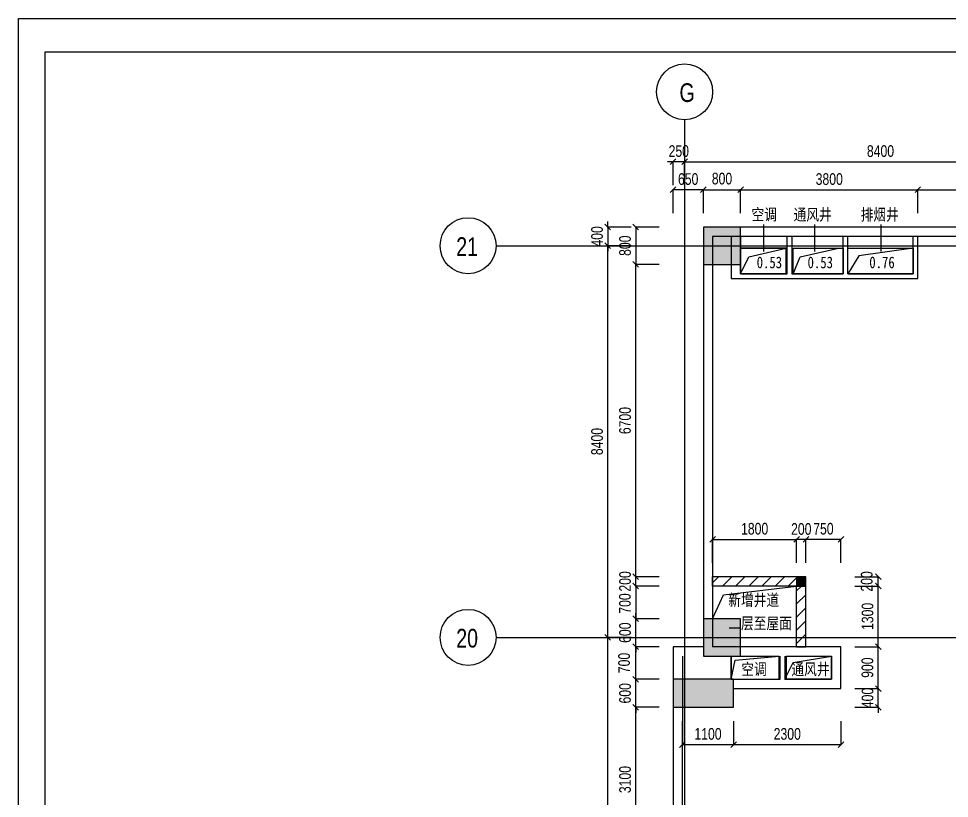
# Model space of a CAD drawing. Extents: x 30918 to 70834, y 132794 to 161021.
# Drawn here: x 30918 to 50876, y 144296 to 161021 of the extents above; entities that cross this region are included whole.
import ezdxf

# ---------------------------------------------------------------- set-up
doc = ezdxf.new("R2010")
doc.units = 0
doc.header["$LTSCALE"] = 1000
doc.linetypes.add('A-商业-管井$0$3yDASH', pattern=[4.25, 3, -1.25])
doc.linetypes.add('CENTER', pattern=[2, 1.25, -0.25, 0.25, -0.25])
doc.layers.get('Defpoints').update_dxf_attribs({"color": 212})
doc.layers.add('0-土建-Defpoints', color=212, linetype='Continuous', plot=False)
for name, color, linetype in [('0-土建-墙体', 7, 'Continuous'), ('0-土建-柱', 42, 'Continuous'), ('0-土建-柱填充', 251, 'Continuous'), ('0-土建-留洞', 2, 'Continuous'), ('0-土建-管井', 175, 'Continuous'), ('0-非租赁范围一', 251, 'Continuous'), ('DIM', 3, 'Continuous'), ('DIM TEXT', 7, 'Continuous'), ('J-COLUMN-砼柱', 200, 'Continuous'), ('J-WALL墙', 200, 'Continuous'), ('PUB_HATCH', 8, 'Continuous'), ('新增油烟管井2014-08-06', 2, 'Continuous'), ('轴线', 10, 'CENTER')]:
    doc.layers.add(name, color=color, linetype=linetype)
doc.styles.get("Standard").update_dxf_attribs({"font": 'arial.ttf', "width": 0.75})
doc.styles.add('黑体', font='simhei.ttf', dxfattribs={"width": 0.8})
doc.dimstyles.new('DIM-200MM', dxfattribs={"dimtxt": 250, "dimasz": 120, "dimexe": 10, "dimexo": 100, "dimgap": 100, "dimtad": 1, "dimdec": 0, "dimrnd": 5, "dimzin": 1, "dimdsep": 46, "dimtxsty": 'Standard', "dimblk": 'OBLIQUE', "dimcen": 0.5, "dimdle": 1, "dimclrd": 256, "dimclre": 256, "dimclrt": 7, "dimaunit": 1, "dimadec": 0, "dimazin": 0, "dimtfac": 1, "dimtdec": 0, "dimtix": 1, "dimtmove": 2, "dimatfit": 3, "dimfxl": 500, "dimfxlon": 1, "dimtolj": 1, "dimtzin": 1, "dimarcsym": 0})
pattern_1 = [(45, (0, 143.25), (-141.0678, 141.0678), [])]

# ---------------------------------------------------------------- blocks, each defined once
blk = doc.blocks.new('_FZH')
blk.add_lwpolyline([(-0.5, -0.5), (0.5, -0.5), (0.5, 0.5), (-0.5, 0.5)], close=True)
at = {"layer": 'PUB_HATCH'}
blk.add_solid([(-0.5, -0.5), (0.5, -0.5), (-0.5, 0.5), (0.5, 0.5)], dxfattribs=at)
blk = doc.blocks.new('_Oblique')
at = {"color": 0, "linetype": 'ByBlock', "lineweight": -2}
blk.add_line((-0.5, -0.5), (0.5, 0.5), dxfattribs=at)
blk = doc.blocks.new('*D96')
at = {"layer": 'Defpoints', "color": 0, "transparency": 16777216}
for p in [(44150, 146250), (44950, 146250), (44950, 143150)]:
    blk.add_point(p, dxfattribs=at)
at = {"layer": 'DIM', "lineweight": -2, "transparency": 16777216}
for p, q in [((44650, 146250), (44140, 146250)), ((44150, 143149), (44150, 146251)), ((44650, 143150), (44140, 143150))]:
    blk.add_line(p, q, dxfattribs=at)
at = {"layer": 'DIM', "lineweight": -2, "transparency": 16777216, "xscale": 120, "yscale": 120, "zscale": 120}
for p, rotation in [((44150, 146250), 90), ((44150, 143150), 270)]:
    blk.add_blockref('_Oblique', p, dxfattribs=dict(at, rotation=rotation))
at = {"layer": 'DIM', "color": 7, "transparency": 16777216, "insert": (43922, 144700), "char_height": 250, "attachment_point": 5, "rotation": 90}
blk.add_mtext('\\A1;3100', dxfattribs=at)
blk = doc.blocks.new('*D97')
at = {"layer": 'Defpoints', "color": 0, "transparency": 16777216}
for p in [(44150, 146850), (44950, 146850), (44950, 146250)]:
    blk.add_point(p, dxfattribs=at)
at = {"layer": 'DIM', "lineweight": -2, "transparency": 16777216}
for p, q in [((44150, 146850), (44150, 146970)), ((44650, 146850), (44140, 146850)), ((44150, 146250), (44150, 146850)), ((44650, 146250), (44140, 146250)), ((44150, 146250), (44150, 146130))]:
    blk.add_line(p, q, dxfattribs=at)
at = {"layer": 'DIM', "lineweight": -2, "transparency": 16777216, "xscale": 120, "yscale": 120, "zscale": 120}
for p, rotation in [((44150, 146850), 270), ((44150, 146250), 90)]:
    blk.add_blockref('_Oblique', p, dxfattribs=dict(at, rotation=rotation))
at = {"layer": 'DIM', "color": 7, "transparency": 16777216, "insert": (43922, 146550), "char_height": 250, "attachment_point": 5, "rotation": 90}
blk.add_mtext('\\A1;600', dxfattribs=at)
blk = doc.blocks.new('*D98')
at = {"layer": 'Defpoints', "color": 0, "transparency": 16777216}
for p in [(44150, 147550), (44950, 147550), (44950, 146850)]:
    blk.add_point(p, dxfattribs=at)
at = {"layer": 'DIM', "lineweight": -2, "transparency": 16777216}
for p, q in [((44650, 147550), (44140, 147550)), ((44150, 146849), (44150, 147551)), ((44650, 146850), (44140, 146850))]:
    blk.add_line(p, q, dxfattribs=at)
at = {"layer": 'DIM', "lineweight": -2, "transparency": 16777216, "xscale": 120, "yscale": 120, "zscale": 120}
for p, rotation in [((44150, 147550), 90), ((44150, 146850), 270)]:
    blk.add_blockref('_Oblique', p, dxfattribs=dict(at, rotation=rotation))
at = {"layer": 'DIM', "color": 7, "transparency": 16777216, "insert": (43902, 147200), "char_height": 250, "attachment_point": 5, "rotation": 90}
blk.add_mtext('\\A1;700', dxfattribs=at)
blk = doc.blocks.new('*D99')
at = {"layer": 'Defpoints', "color": 0, "transparency": 16777216}
for p in [(44150, 148150), (45600, 148150), (45600, 147550)]:
    blk.add_point(p, dxfattribs=at)
at = {"layer": 'DIM', "lineweight": -2, "transparency": 16777216}
for p, q in [((44650, 148150), (44140, 148150)), ((44150, 148150), (44150, 148270)), ((44150, 147550), (44150, 148150)), ((44650, 147550), (44140, 147550)), ((44150, 147550), (44150, 147430))]:
    blk.add_line(p, q, dxfattribs=at)
at = {"layer": 'DIM', "lineweight": -2, "transparency": 16777216, "xscale": 120, "yscale": 120, "zscale": 120}
for p, rotation in [((44150, 148150), 270), ((44150, 147550), 90)]:
    blk.add_blockref('_Oblique', p, dxfattribs=dict(at, rotation=rotation))
at = {"layer": 'DIM', "color": 7, "transparency": 16777216, "insert": (43922, 147850), "char_height": 250, "attachment_point": 5, "rotation": 90}
blk.add_mtext('\\A1;600', dxfattribs=at)
blk = doc.blocks.new('*D100')
at = {"layer": 'Defpoints', "color": 0, "transparency": 16777216}
for p in [(45800, 148850), (44150, 148150), (45800, 148150)]:
    blk.add_point(p, dxfattribs=at)
at = {"layer": 'DIM', "lineweight": -2, "transparency": 16777216}
for p, q in [((44650, 148850), (44140, 148850)), ((44150, 148851), (44150, 148149)), ((44650, 148150), (44140, 148150))]:
    blk.add_line(p, q, dxfattribs=at)
at = {"layer": 'DIM', "lineweight": -2, "transparency": 16777216, "xscale": 120, "yscale": 120, "zscale": 120}
for p, rotation in [((44150, 148850), 90), ((44150, 148150), 270)]:
    blk.add_blockref('_Oblique', p, dxfattribs=dict(at, rotation=rotation))
at = {"layer": 'DIM', "color": 7, "transparency": 16777216, "insert": (43919, 148476), "char_height": 250, "attachment_point": 5, "rotation": 90}
blk.add_mtext('\\A1;700', dxfattribs=at)
blk = doc.blocks.new('*D101')
at = {"layer": 'Defpoints', "color": 0, "transparency": 16777216}
for p in [(44150, 149050), (45800, 149050), (45800, 148850)]:
    blk.add_point(p, dxfattribs=at)
at = {"layer": 'DIM', "lineweight": -2, "transparency": 16777216}
for p, q in [((44150, 149050), (44150, 149170)), ((44650, 149050), (44140, 149050)), ((44150, 148850), (44150, 149050)), ((44650, 148850), (44140, 148850)), ((44150, 148850), (44150, 148730))]:
    blk.add_line(p, q, dxfattribs=at)
at = {"layer": 'DIM', "lineweight": -2, "transparency": 16777216, "xscale": 120, "yscale": 120, "zscale": 120}
for p, rotation in [((44150, 149050), 270), ((44150, 148850), 90)]:
    blk.add_blockref('_Oblique', p, dxfattribs=dict(at, rotation=rotation))
at = {"layer": 'DIM', "color": 7, "transparency": 16777216, "insert": (43922, 148950), "char_height": 250, "attachment_point": 5, "rotation": 90}
blk.add_mtext('\\A1;200', dxfattribs=at)
blk = doc.blocks.new('*D102')
at = {"layer": 'Defpoints', "color": 0, "transparency": 16777216}
for p in [(44150, 155750), (45800, 155750), (45800, 149050)]:
    blk.add_point(p, dxfattribs=at)
at = {"layer": 'DIM', "lineweight": -2, "transparency": 16777216}
for p, q in [((44650, 155750), (44140, 155750)), ((44150, 149049), (44150, 155751)), ((44650, 149050), (44140, 149050))]:
    blk.add_line(p, q, dxfattribs=at)
at = {"layer": 'DIM', "lineweight": -2, "transparency": 16777216, "xscale": 120, "yscale": 120, "zscale": 120}
for p, rotation in [((44150, 155750), 90), ((44150, 149050), 270)]:
    blk.add_blockref('_Oblique', p, dxfattribs=dict(at, rotation=rotation))
at = {"layer": 'DIM', "color": 7, "transparency": 16777216, "insert": (43922, 152400), "char_height": 250, "attachment_point": 5, "rotation": 90}
blk.add_mtext('\\A1;6700', dxfattribs=at)
blk = doc.blocks.new('*D103')
at = {"layer": 'Defpoints', "color": 0, "transparency": 16777216}
for p in [(45600, 156550), (44150, 155750), (45600, 155750)]:
    blk.add_point(p, dxfattribs=at)
at = {"layer": 'DIM', "lineweight": -2, "transparency": 16777216}
for p, q in [((44650, 156550), (44140, 156550)), ((44150, 156551), (44150, 155749)), ((44650, 155750), (44140, 155750))]:
    blk.add_line(p, q, dxfattribs=at)
at = {"layer": 'DIM', "lineweight": -2, "transparency": 16777216, "xscale": 120, "yscale": 120, "zscale": 120}
for p, rotation in [((44150, 156550), 90), ((44150, 155750), 270)]:
    blk.add_blockref('_Oblique', p, dxfattribs=dict(at, rotation=rotation))
at = {"layer": 'DIM', "color": 7, "transparency": 16777216, "insert": (43922, 156150), "char_height": 250, "attachment_point": 5, "rotation": 90}
blk.add_mtext('\\A1;800', dxfattribs=at)
blk = doc.blocks.new('*D104')
at = {"layer": 'Defpoints', "color": 0, "transparency": 16777216}
for p in [(46400, 157350), (45600, 153579), (46400, 153579)]:
    blk.add_point(p, dxfattribs=at)
at = {"layer": 'DIM', "lineweight": -2, "transparency": 16777216}
for p, q in [((45599, 157350), (46401, 157350)), ((45600, 156850), (45600, 157360)), ((46400, 156850), (46400, 157360))]:
    blk.add_line(p, q, dxfattribs=at)
at = {"layer": 'DIM', "lineweight": -2, "transparency": 16777216, "xscale": 120, "yscale": 120, "zscale": 120, "rotation": 180}
blk.add_blockref('_Oblique', (45600, 157350), dxfattribs=at)
at = {"layer": 'DIM', "lineweight": -2, "transparency": 16777216, "xscale": 120, "yscale": 120, "zscale": 120}
blk.add_blockref('_Oblique', (46400, 157350), dxfattribs=at)
at = {"layer": 'DIM', "color": 7, "transparency": 16777216, "insert": (46000, 157588), "char_height": 250, "attachment_point": 5}
blk.add_mtext('\\A1;800', dxfattribs=at)
blk = doc.blocks.new('*D105')
at = {"layer": 'Defpoints', "color": 0, "transparency": 16777216}
for p in [(44950, 157350), (44950, 144579), (45600, 144579)]:
    blk.add_point(p, dxfattribs=at)
at = {"layer": 'DIM', "lineweight": -2, "transparency": 16777216}
for p, q in [((45601, 157350), (44949, 157350)), ((44950, 156850), (44950, 157360)), ((45600, 156850), (45600, 157360))]:
    blk.add_line(p, q, dxfattribs=at)
at = {"layer": 'DIM', "lineweight": -2, "transparency": 16777216, "xscale": 120, "yscale": 120, "zscale": 120}
for p, rotation in [((44950, 157350), 179.9999999999769), ((45600, 157350), 359.9999999999769)]:
    blk.add_blockref('_Oblique', p, dxfattribs=dict(at, rotation=rotation))
at = {"layer": 'DIM', "color": 7, "transparency": 16777216, "insert": (45275, 157578), "char_height": 250, "attachment_point": 5}
blk.add_mtext('\\A1;650', dxfattribs=at)
blk = doc.blocks.new('*D106')
at = {"layer": 'Defpoints', "color": 0, "transparency": 16777216}
for p in [(50200, 157350), (46400, 153564), (50200, 153564)]:
    blk.add_point(p, dxfattribs=at)
at = {"layer": 'DIM', "lineweight": -2, "transparency": 16777216}
for p, q in [((46399, 157350), (50201, 157350)), ((46400, 156850), (46400, 157360)), ((50200, 156850), (50200, 157360))]:
    blk.add_line(p, q, dxfattribs=at)
at = {"layer": 'DIM', "lineweight": -2, "transparency": 16777216, "xscale": 120, "yscale": 120, "zscale": 120, "rotation": 180}
blk.add_blockref('_Oblique', (46400, 157350), dxfattribs=at)
at = {"layer": 'DIM', "lineweight": -2, "transparency": 16777216, "xscale": 120, "yscale": 120, "zscale": 120}
blk.add_blockref('_Oblique', (50200, 157350), dxfattribs=at)
at = {"layer": 'DIM', "color": 7, "transparency": 16777216, "insert": (48300, 157578), "char_height": 250, "attachment_point": 5}
blk.add_mtext('\\A1;3800', dxfattribs=at)
blk = doc.blocks.new('*D107')
at = {"layer": 'Defpoints', "color": 0, "transparency": 16777216}
for p in [(53199, 157350), (50200, 153564), (53199, 153564)]:
    blk.add_point(p, dxfattribs=at)
at = {"layer": 'DIM', "lineweight": -2, "transparency": 16777216}
for p, q in [((50199, 157350), (53200, 157350)), ((50200, 156850), (50200, 157360)), ((53199, 156850), (53199, 157360))]:
    blk.add_line(p, q, dxfattribs=at)
at = {"layer": 'DIM', "lineweight": -2, "transparency": 16777216, "xscale": 120, "yscale": 120, "zscale": 120}
for p, rotation in [((50200, 157350), 180.0016419519859), ((53199, 157350), 0.001641951985867226)]:
    blk.add_blockref('_Oblique', p, dxfattribs=dict(at, rotation=rotation))
at = {"layer": 'DIM', "color": 7, "transparency": 16777216, "insert": (51699, 157578), "char_height": 250, "attachment_point": 5, "rotation": 0.0016}
blk.add_mtext('\\A1;3000', dxfattribs=at)
blk = doc.blocks.new('*D127')
at = {"layer": 'Defpoints', "color": 0, "transparency": 16777216}
for p in [(48550, 147550), (49350, 147550), (48550, 146650)]:
    blk.add_point(p, dxfattribs=at)
at = {"layer": 'DIM', "lineweight": -2, "transparency": 16777216}
for p, q in [((48850, 147550), (49360, 147550)), ((49350, 146649), (49350, 147551)), ((48850, 146650), (49360, 146650))]:
    blk.add_line(p, q, dxfattribs=at)
at = {"layer": 'DIM', "lineweight": -2, "transparency": 16777216, "xscale": 120, "yscale": 120, "zscale": 120}
for p, rotation in [((49350, 147550), 90), ((49350, 146650), 270)]:
    blk.add_blockref('_Oblique', p, dxfattribs=dict(at, rotation=rotation))
at = {"layer": 'DIM', "color": 7, "transparency": 16777216, "insert": (49119, 147100), "char_height": 250, "attachment_point": 5, "rotation": 90}
blk.add_mtext('\\A1;900', dxfattribs=at)
blk = doc.blocks.new('*D128')
at = {"layer": 'Defpoints', "color": 0, "transparency": 16777216}
for p in [(47800, 148850), (49350, 148850), (47800, 147550)]:
    blk.add_point(p, dxfattribs=at)
at = {"layer": 'DIM', "lineweight": -2, "transparency": 16777216}
for p, q in [((48850, 148850), (49360, 148850)), ((49350, 147549), (49350, 148851)), ((48850, 147550), (49360, 147550))]:
    blk.add_line(p, q, dxfattribs=at)
at = {"layer": 'DIM', "lineweight": -2, "transparency": 16777216, "xscale": 120, "yscale": 120, "zscale": 120}
for p, rotation in [((49350, 148850), 90), ((49350, 147550), 270)]:
    blk.add_blockref('_Oblique', p, dxfattribs=dict(at, rotation=rotation))
at = {"layer": 'DIM', "color": 7, "transparency": 16777216, "insert": (49122, 148200), "char_height": 250, "attachment_point": 5, "rotation": 90}
blk.add_mtext('\\A1;1300', dxfattribs=at)
blk = doc.blocks.new('*D129')
at = {"layer": 'Defpoints', "color": 0, "transparency": 16777216}
for p in [(47800, 149050), (49350, 149050), (47800, 148850)]:
    blk.add_point(p, dxfattribs=at)
at = {"layer": 'DIM', "lineweight": -2, "transparency": 16777216}
for p, q in [((48850, 149050), (49360, 149050)), ((49350, 148849), (49350, 149051)), ((48850, 148850), (49360, 148850))]:
    blk.add_line(p, q, dxfattribs=at)
at = {"layer": 'DIM', "lineweight": -2, "transparency": 16777216, "xscale": 120, "yscale": 120, "zscale": 120}
for p, rotation in [((49350, 149050), 90), ((49350, 148850), 270)]:
    blk.add_blockref('_Oblique', p, dxfattribs=dict(at, rotation=rotation))
at = {"layer": 'DIM', "color": 7, "transparency": 16777216, "insert": (49105, 148950), "char_height": 250, "attachment_point": 5, "rotation": 90}
blk.add_mtext('\\A1;200', dxfattribs=at)
blk = doc.blocks.new('*D130')
at = {"layer": 'Defpoints', "color": 0, "transparency": 16777216}
for p in [(47600, 149850), (45800, 149050), (47600, 149050)]:
    blk.add_point(p, dxfattribs=at)
at = {"layer": 'DIM', "lineweight": -2, "transparency": 16777216}
for p, q in [((45799, 149850), (47601, 149850)), ((45800, 149350), (45800, 149860)), ((47600, 149350), (47600, 149860))]:
    blk.add_line(p, q, dxfattribs=at)
at = {"layer": 'DIM', "lineweight": -2, "transparency": 16777216, "xscale": 120, "yscale": 120, "zscale": 120, "rotation": 180}
blk.add_blockref('_Oblique', (45800, 149850), dxfattribs=at)
at = {"layer": 'DIM', "lineweight": -2, "transparency": 16777216, "xscale": 120, "yscale": 120, "zscale": 120}
blk.add_blockref('_Oblique', (47600, 149850), dxfattribs=at)
at = {"layer": 'DIM', "color": 7, "transparency": 16777216, "insert": (46700, 150078), "char_height": 250, "attachment_point": 5}
blk.add_mtext('\\A1;1800', dxfattribs=at)
blk = doc.blocks.new('*D131')
at = {"layer": 'Defpoints', "color": 0, "transparency": 16777216}
for p in [(47600, 149850), (47600, 149050), (47800, 149050)]:
    blk.add_point(p, dxfattribs=at)
at = {"layer": 'DIM', "lineweight": -2, "transparency": 16777216}
for p, q in [((47801, 149850), (47599, 149850)), ((47600, 149350), (47600, 149860)), ((47800, 149350), (47800, 149860))]:
    blk.add_line(p, q, dxfattribs=at)
at = {"layer": 'DIM', "lineweight": -2, "transparency": 16777216, "xscale": 120, "yscale": 120, "zscale": 120}
for p, rotation in [((47600, 149850), 180.0004132611796), ((47800, 149850), 0.0004132611795970575)]:
    blk.add_blockref('_Oblique', p, dxfattribs=dict(at, rotation=rotation))
at = {"layer": 'DIM', "color": 7, "transparency": 16777216, "insert": (47700, 150073), "char_height": 250, "attachment_point": 5, "rotation": 0.0004}
blk.add_mtext('\\A1;200', dxfattribs=at)
blk = doc.blocks.new('*D132')
at = {"layer": 'Defpoints', "color": 0, "transparency": 16777216}
for p in [(47800, 149850), (47800, 147550), (48550, 147550)]:
    blk.add_point(p, dxfattribs=at)
at = {"layer": 'DIM', "lineweight": -2, "transparency": 16777216}
for p, q in [((48551, 149850), (47799, 149850)), ((47800, 149350), (47800, 149860)), ((48550, 149350), (48550, 149860))]:
    blk.add_line(p, q, dxfattribs=at)
at = {"layer": 'DIM', "lineweight": -2, "transparency": 16777216, "xscale": 120, "yscale": 120, "zscale": 120}
for p, rotation in [((47800, 149850), 179.999996470308), ((48550, 149850), 359.9999964703081)]:
    blk.add_blockref('_Oblique', p, dxfattribs=dict(at, rotation=rotation))
at = {"layer": 'DIM', "color": 7, "transparency": 16777216, "insert": (48175, 150078), "char_height": 250, "attachment_point": 5, "rotation": 360}
blk.add_mtext('\\A1;750', dxfattribs=at)
blk = doc.blocks.new('*D133')
at = {"layer": 'Defpoints', "color": 0, "transparency": 16777216}
for p in [(45150, 146250), (46250, 146250), (46250, 145450)]:
    blk.add_point(p, dxfattribs=at)
at = {"layer": 'DIM', "lineweight": -2, "transparency": 16777216}
for p, q in [((45150, 145950), (45150, 145440)), ((46250, 145950), (46250, 145440)), ((45149, 145450), (46251, 145450))]:
    blk.add_line(p, q, dxfattribs=at)
at = {"layer": 'DIM', "lineweight": -2, "transparency": 16777216, "xscale": 120, "yscale": 120, "zscale": 120, "rotation": 180}
blk.add_blockref('_Oblique', (45150, 145450), dxfattribs=at)
at = {"layer": 'DIM', "lineweight": -2, "transparency": 16777216, "xscale": 120, "yscale": 120, "zscale": 120}
blk.add_blockref('_Oblique', (46250, 145450), dxfattribs=at)
at = {"layer": 'DIM', "color": 7, "transparency": 16777216, "insert": (45700, 145678), "char_height": 250, "attachment_point": 5}
blk.add_mtext('\\A1;1100', dxfattribs=at)
blk = doc.blocks.new('*D134')
at = {"layer": 'Defpoints', "color": 0, "transparency": 16777216}
for p in [(46250, 146650), (48550, 146650), (48550, 145450)]:
    blk.add_point(p, dxfattribs=at)
at = {"layer": 'DIM', "lineweight": -2, "transparency": 16777216}
for p, q in [((46250, 145950), (46250, 145440)), ((48550, 145950), (48550, 145440)), ((46249, 145450), (48551, 145450))]:
    blk.add_line(p, q, dxfattribs=at)
at = {"layer": 'DIM', "lineweight": -2, "transparency": 16777216, "xscale": 120, "yscale": 120, "zscale": 120, "rotation": 180}
blk.add_blockref('_Oblique', (46250, 145450), dxfattribs=at)
at = {"layer": 'DIM', "lineweight": -2, "transparency": 16777216, "xscale": 120, "yscale": 120, "zscale": 120}
blk.add_blockref('_Oblique', (48550, 145450), dxfattribs=at)
at = {"layer": 'DIM', "color": 7, "transparency": 16777216, "insert": (47400, 145678), "char_height": 250, "attachment_point": 5}
blk.add_mtext('\\A1;2300', dxfattribs=at)
blk = doc.blocks.new('*D135')
at = {"layer": 'Defpoints', "color": 0, "transparency": 16777216}
for p in [(46250, 146650), (49350, 146650), (46250, 146250)]:
    blk.add_point(p, dxfattribs=at)
at = {"layer": 'DIM', "lineweight": -2, "transparency": 16777216}
for p, q in [((49350, 146650), (49350, 146770)), ((48850, 146650), (49360, 146650)), ((49350, 146250), (49350, 146650)), ((48850, 146250), (49360, 146250)), ((49350, 146250), (49350, 146130))]:
    blk.add_line(p, q, dxfattribs=at)
at = {"layer": 'DIM', "lineweight": -2, "transparency": 16777216, "xscale": 120, "yscale": 120, "zscale": 120}
for p, rotation in [((49350, 146650), 270), ((49350, 146250), 90)]:
    blk.add_blockref('_Oblique', p, dxfattribs=dict(at, rotation=rotation))
at = {"layer": 'DIM', "color": 7, "transparency": 16777216, "insert": (49122, 146450), "char_height": 250, "attachment_point": 5, "rotation": 90}
blk.add_mtext('\\A1;400', dxfattribs=at)
blk = doc.blocks.new('*D147')
at = {"layer": 'Defpoints', "color": 0, "transparency": 16777216}
for p in [(43550, 147750), (45150, 147750), (45150, 139350)]:
    blk.add_point(p, dxfattribs=at)
at = {"layer": 'DIM', "lineweight": -2, "transparency": 16777216}
for p, q in [((44050, 147750), (43540, 147750)), ((43550, 139349), (43550, 147751)), ((44050, 139350), (43540, 139350))]:
    blk.add_line(p, q, dxfattribs=at)
at = {"layer": 'DIM', "lineweight": -2, "transparency": 16777216, "xscale": 120, "yscale": 120, "zscale": 120}
for p, rotation in [((43550, 147750), 90), ((43550, 139350), 270)]:
    blk.add_blockref('_Oblique', p, dxfattribs=dict(at, rotation=rotation))
at = {"layer": 'DIM', "color": 7, "transparency": 16777216, "insert": (43322, 143550), "char_height": 250, "attachment_point": 5, "rotation": 90}
blk.add_mtext('\\A1;8400', dxfattribs=at)
blk = doc.blocks.new('*D148')
at = {"layer": 'Defpoints', "color": 0, "transparency": 16777216}
for p in [(43550, 156150), (45150, 156150), (45150, 147750)]:
    blk.add_point(p, dxfattribs=at)
at = {"layer": 'DIM', "lineweight": -2, "transparency": 16777216}
for p, q in [((44050, 156150), (43540, 156150)), ((43550, 147749), (43550, 156151)), ((44050, 147750), (43540, 147750))]:
    blk.add_line(p, q, dxfattribs=at)
at = {"layer": 'DIM', "lineweight": -2, "transparency": 16777216, "xscale": 120, "yscale": 120, "zscale": 120}
for p, rotation in [((43550, 156150), 90), ((43550, 147750), 270)]:
    blk.add_blockref('_Oblique', p, dxfattribs=dict(at, rotation=rotation))
at = {"layer": 'DIM', "color": 7, "transparency": 16777216, "insert": (43322, 151950), "char_height": 250, "attachment_point": 5, "rotation": 90}
blk.add_mtext('\\A1;8400', dxfattribs=at)
blk = doc.blocks.new('*D149')
at = {"layer": 'Defpoints', "color": 0, "transparency": 16777216}
for p in [(45150, 156550), (43550, 156150), (45150, 156150)]:
    blk.add_point(p, dxfattribs=at)
at = {"layer": 'DIM', "lineweight": -2, "transparency": 16777216}
for p, q in [((44050, 156550), (43540, 156550)), ((43550, 156550), (43550, 156670)), ((43550, 156550), (43550, 156150)), ((44050, 156150), (43540, 156150)), ((43550, 156150), (43550, 156030))]:
    blk.add_line(p, q, dxfattribs=at)
at = {"layer": 'DIM', "lineweight": -2, "transparency": 16777216, "xscale": 120, "yscale": 120, "zscale": 120}
for p, rotation in [((43550, 156550), 270), ((43550, 156150), 90)]:
    blk.add_blockref('_Oblique', p, dxfattribs=dict(at, rotation=rotation))
at = {"layer": 'DIM', "color": 7, "transparency": 16777216, "insert": (43322, 156350), "char_height": 250, "attachment_point": 5, "rotation": 90}
blk.add_mtext('\\A1;400', dxfattribs=at)
blk = doc.blocks.new('*D156')
at = {"layer": 'Defpoints', "color": 0, "transparency": 16777216}
for p in [(53599, 157950), (45199, 154164), (53599, 154164)]:
    blk.add_point(p, dxfattribs=at)
at = {"layer": 'DIM', "lineweight": -2, "transparency": 16777216}
for p, q in [((45198, 157950), (53600, 157950)), ((45199, 157450), (45199, 157960)), ((53599, 157450), (53599, 157960))]:
    blk.add_line(p, q, dxfattribs=at)
at = {"layer": 'DIM', "lineweight": -2, "transparency": 16777216, "xscale": 120, "yscale": 120, "zscale": 120, "rotation": 180}
blk.add_blockref('_Oblique', (45199, 157950), dxfattribs=at)
at = {"layer": 'DIM', "lineweight": -2, "transparency": 16777216, "xscale": 120, "yscale": 120, "zscale": 120}
blk.add_blockref('_Oblique', (53599, 157950), dxfattribs=at)
at = {"layer": 'DIM', "color": 7, "transparency": 16777216, "insert": (49399, 158178), "char_height": 250, "attachment_point": 5}
blk.add_mtext('\\A1;8400', dxfattribs=at)
blk = doc.blocks.new('*D157')
at = {"layer": 'Defpoints', "color": 0, "transparency": 16777216}
for p in [(44950, 157950), (44950, 154164), (45199, 154164)]:
    blk.add_point(p, dxfattribs=at)
at = {"layer": 'DIM', "lineweight": -2, "transparency": 16777216}
for p, q in [((44950, 157950), (44830, 157950)), ((44950, 157450), (44950, 157960)), ((45199, 157950), (44950, 157950)), ((45199, 157450), (45199, 157960)), ((45199, 157950), (45319, 157950))]:
    blk.add_line(p, q, dxfattribs=at)
at = {"layer": 'DIM', "lineweight": -2, "transparency": 16777216, "xscale": 120, "yscale": 120, "zscale": 120}
for p, rotation in [((44950, 157950), 359.9999999998458), ((45199, 157950), 179.9999999998458)]:
    blk.add_blockref('_Oblique', p, dxfattribs=dict(at, rotation=rotation))
at = {"layer": 'DIM', "color": 7, "transparency": 16777216, "insert": (45074, 158178), "char_height": 250, "attachment_point": 5}
blk.add_mtext('\\A1;250', dxfattribs=at)

msp = doc.modelspace()

# ---------------------------------------------------------------- hatches: boundary and pattern name
at = {"layer": '0-土建-柱填充'}
for points in [[(46400, 156550), (45600, 156550), (45600, 155750), (46400, 155750)], [(46400, 148150), (45600, 148150), (45600, 147350), (46400, 147350)]]:
    msp.add_hatch(color=256, dxfattribs=at).paths.add_polyline_path(points)
msp.add_hatch(color=256, dxfattribs=at).paths.add_polyline_path([(44950, 146850), (44950, 146250), (46250, 146250), (46250, 146850)], flags=17)
at = {"layer": 'PUB_HATCH'}
h = msp.add_hatch(dxfattribs=at)
h.set_pattern_fill('普通砖', color=256, scale=150, style=0)
h.set_pattern_definition(pattern_1)
h.paths.add_polyline_path([(47600, 148850), (47600, 149050), (45800, 149050), (45800, 148850)])
h = msp.add_hatch(dxfattribs=at)
h.set_pattern_fill('普通砖', color=256, scale=150, style=0)
h.set_pattern_definition(pattern_1)
h.paths.add_polyline_path([(47800, 148850), (47600, 148850), (47600, 147550), (47800, 147550)])

# ---------------------------------------------------------------- linework, layer by layer
msp.add_lwpolyline([(30917.7, 134694.7), (30917.7, 161020.7), (68933.7, 161020.7)])
msp.add_lwpolyline([(31487.9, 160307.9), (70264.2, 160307.9), (70264.2, 133506.7), (31487.9, 133506.7)], close=True)
at = {"layer": '0-土建-Defpoints'}
for points in [[(46400, 156099.9), (47374.9, 156099.9), (47375, 155550), (46400, 155550)], [(47525, 156099.9), (48600, 156099.9), (48600, 155550), (47525, 155550)], [(48700, 156099.9), (50100, 156099.9), (50100, 155550), (48700, 155550)], [(46200.1, 147350), (47225, 147350), (47225, 146849.6), (46200.1, 146849.6)], [(47374.9, 147350), (48350, 147350), (48350, 146850), (47374.9, 146850)]]:
    msp.add_lwpolyline(points, close=True, dxfattribs=at)
at = {"layer": '0-土建-墙体'}
for p, q in [((57200, 156549.9), (45600, 156549.9)), ((45600, 156549.9), (45600, 147550)), ((57000, 156349.9), (45800, 156349.9)), ((45800, 156349.9), (45800, 147550)), ((47400, 155550), (47400, 156350)), ((47500, 156350), (47500, 155550)), ((48600, 155550), (48600, 156350)), ((48700, 155550), (48700, 156350)), ((50100, 155550), (50100, 156350)), ((50200, 155450), (50200, 156350)), ((46400, 155550), (47400, 155550)), ((47500, 155550), (48600, 155550)), ((48700, 155550), (50100, 155550)), ((46200, 155450), (50200, 155450)), ((45600, 147550), (44950, 147550)), ((44950, 147550), (44950, 143150)), ((48550, 147550), (45800, 147550)), ((48550, 146650), (48550, 147550)), ((45150, 147350), (45150, 145950.3)), ((47250, 146850), (47250, 147350)), ((47350, 147350), (47350, 146850)), ((48350, 146850), (48350, 147350)), ((46200.1, 146850), (47250, 146850)), ((47350, 146850), (48350, 146850)), ((46250, 146650), (48550, 146650)), ((45150, 143150), (45150, 145950.3))]:
    msp.add_line(p, q, dxfattribs=at)
at = {"layer": '0-土建-柱'}
for points in [[(45600, 156550), (45600, 155750), (46400, 155750), (46400, 156550)], [(45600, 156550), (45600, 155750), (46400, 155750), (46400, 156550)], [(45600, 148150), (45600, 147350), (46400, 147350), (46400, 148150)], [(45600, 148150), (45600, 147350), (46400, 147350), (46400, 148150)], [(44950, 146850), (44950, 146250), (46250, 146250), (46250, 146850)], [(44950, 146850), (44950, 146250), (46250, 146250), (46250, 146850)], [(44950, 146850), (44950, 146250), (46250, 146250), (46250, 146850)], [(44950, 146850), (44950, 146250), (46250, 146250), (46250, 146850)]]:
    msp.add_lwpolyline(points, close=True, dxfattribs=at)
at = {"layer": '0-土建-留洞'}
for points in [[(46400, 155550), (46575.9, 155909.3), (47375, 156099.9)], [(47525, 155550), (47675.9, 155909.3), (48500, 156099.9)], [(50100, 156099.9), (48934, 155932.3), (48700.1, 155550)], [(46200.1, 146850), (46283.6, 147261.7), (47225, 147350)], [(47350, 146850), (47525.9, 147209.3), (48350, 147350)]]:
    msp.add_lwpolyline(points, dxfattribs=at)
at = {"layer": '0-土建-管井'}
for p, q in [((46900, 156028.5), (46900, 156604.2)), ((47988.1, 156028.5), (47988.1, 156604.2)), ((49411.6, 156028.5), (49411.6, 156604.2)), ((46200, 156350), (46200, 155450)), ((46400, 156350), (46400, 155550)), ((46200.1, 147350), (46200.1, 146850))]:
    msp.add_line(p, q, dxfattribs=at)
at = {"layer": '0-土建-管井', "linetype": 'A-商业-管井$0$3yDASH'}
for p, q in [((48700, 156099.9), (50100, 156099.9)), ((47225, 146849.6), (47225, 147350)), ((47374.9, 147350), (47374.9, 146850))]:
    msp.add_line(p, q, dxfattribs=at)
for points in [[(47375, 155550), (47375, 156099.9), (46400, 156099.9)], [(47525, 155550), (47525, 156099.9), (48600, 156099.9)]]:
    msp.add_lwpolyline(points, dxfattribs=at)
at = {"layer": '0-非租赁范围一'}
msp.add_lwpolyline([(57400, 156550), (45600, 156549.9), (45600, 147550), (44950, 147550), (44950, 138950), (45750, 138950), (45750, 139550), (49650, 139550), (49650, 139299.9), (49850, 139299.9), (49850, 139550), (53200, 139550)], dxfattribs=at)
at = {"layer": 'DIM'}
for centre in [(45198.8, 159451.4), (40556, 156150), (40556, 147750)]:
    msp.add_circle(centre, 600, dxfattribs=at)
at = {"layer": 'J-WALL墙'}
for p, q in [((47600, 149050), (45800, 149050)), ((45800, 148850), (45800, 149050)), ((47600, 148850), (45800, 148850)), ((47600, 147550), (47600, 148850)), ((47800, 147550), (47800, 148850)), ((47600, 147550), (47800, 147550))]:
    msp.add_line(p, q, dxfattribs=at)
at = {"layer": 'J-WALL墙', "color": 252}
msp.add_lwpolyline([(45800, 148150), (46030.5, 148659.9), (47600, 148850)], dxfattribs=at)
at = {"layer": '轴线', "ltscale": 500}
for p, q in [((45198.8, 158851.4), (45198.8, 137105.4)), ((41156, 156150), (60718.4, 156150)), ((41156, 147750), (60718.4, 147750))]:
    msp.add_line(p, q, dxfattribs=at)

# ---------------------------------------------------------------- block references
at = {"layer": 'J-COLUMN-砼柱', "xscale": 200.0015332003823, "yscale": 200.001442564826, "zscale": 200.001442564826}
msp.add_blockref('_FZH', (47700, 148950), dxfattribs=at)

# ---------------------------------------------------------------- texts
at = {"layer": 'DIM TEXT', "char_height": 400}
for s, insert, attachment_point in [('G', (45088.1, 159633.3), 1), ('21', (40768.4, 156331.9), 3), ('20', (40768.4, 147931.9), 3)]:
    msp.add_mtext_dynamic_manual_height_columns(s, width=10456.675, gutter_width=2, heights=[0], dxfattribs=dict(at, insert=insert, attachment_point=attachment_point))
at = {"layer": '新增油烟管井2014-08-06', "color": 0, "style": '黑体', "width": 0.8}
for s, p in [('空调', (46633.5, 156695.2)), ('通风井', (47535.9, 156692)), ('排烟井', (48972.9, 156692)), ('0.53', (46744.1, 155667.2)), ('0.53', (47835.8, 155667.2)), ('0.76', (49159.3, 155667.2)), ('新增井道', (46134.6, 148425.7)), ('二层至屋面', (46134.6, 147927.9)), ('空调', (46413.3, 146944.2)), ('通风井', (47488.6, 146941.1))]:
    msp.add_text(s, height=250, dxfattribs=at).set_placement(p)

# ---------------------------------------------------------------- dimensions: what is measured, and where the dimension line sits
at = {"layer": 'DIM'}
for p1, p2, distance, picture, middle in [((45198.8, 154164.2), (44950, 154164.2), -3785.7, '*D157', (45074.4, 158177.5)), ((45198.8, 154164.2), (53598.8, 154164.2), 3785.7, '*D156', (49398.8, 158177.5)), ((45600, 144578.6), (44950, 144578.6), -12771.4, '*D105', (45275, 157577.6)), ((46400, 153564.2), (50200, 153564.2), 3785.7, '*D106', (48300, 157577.6)), ((50200, 153564.1), (53198.8, 153564.2), 3785.8, '*D107', (51699.3, 157577.7)), ((45150, 156550), (45150, 156150), -1600, '*D149', (43322.4, 156350)), ((45600, 156550), (45600, 155750), -1450, '*D103', (43922.4, 156150)), ((45150, 147750), (45150, 156150), 1600, '*D148', (43322.4, 151950)), ((45800, 149050), (45800, 155750), 1650, '*D102', (43922.4, 152400)), ((45800, 149050), (47600, 149050), 800, '*D130', (46700, 150077.6)), ((48550, 147550), (47800, 147550), -2300, '*D132', (48175, 150077.6)), ((45800, 148850), (45800, 149050), 1650, '*D101', (43922.4, 148950)), ((47800, 147550), (47800, 148850), -1550, '*D128', (49122.3, 148200)), ((45600, 147550), (45600, 148150), 1450, '*D99', (43922.4, 147850)), ((45150, 139350), (45150, 147750), 1600, '*D147', (43322.4, 143550)), ((44950, 146250), (44950, 146850), 800, '*D97', (43922.4, 146550)), ((46250, 146250), (46250, 146650), -3100, '*D135', (49122.4, 146450)), ((46250, 146650), (48550, 146650), -1200, '*D134', (47400, 145677.7)), ((44950, 143150), (44950, 146250), 800, '*D96', (43922.3, 144700)), ((45150, 146250), (46250, 146250), -800, '*D133', (45700, 145677.6))]:
    dim = msp.add_aligned_dim(p1=p1, p2=p2, distance=distance, dimstyle='DIM-200MM', dxfattribs=at)
    dim.commit()
    dim.dimension.update_dxf_attribs({"geometry": picture, "text_midpoint": middle})
for base, p1, p2, angle, picture, middle in [((46400, 157349.9), (45600, 153578.6), (46400, 153578.6), 0, '*D104', (46000, 157588.4)), ((47600, 149850), (47800, 149050), (47600, 149050), 180.00041, '*D131', (47700, 150073)), ((49350, 149050), (47800, 148850), (47800, 149050), 90, '*D129', (49105.3, 148950)), ((44150, 148150), (45800, 148850), (45800, 148150), 269.99999, '*D100', (43918.5, 148476.2)), ((44150, 147550), (44950, 146850), (44950, 147550), 90, '*D98', (43902.3, 147200)), ((49350, 147550), (48550, 146650), (48550, 147550), 90, '*D127', (49118.5, 147100))]:
    dim = msp.add_linear_dim(base=base, p1=p1, p2=p2, angle=angle, dimstyle='DIM-200MM', dxfattribs=at)
    dim.commit()
    dim.dimension.update_dxf_attribs({"geometry": picture, "text_midpoint": middle, "dimtype": 161})

doc.saveas('drawing.dxf')
